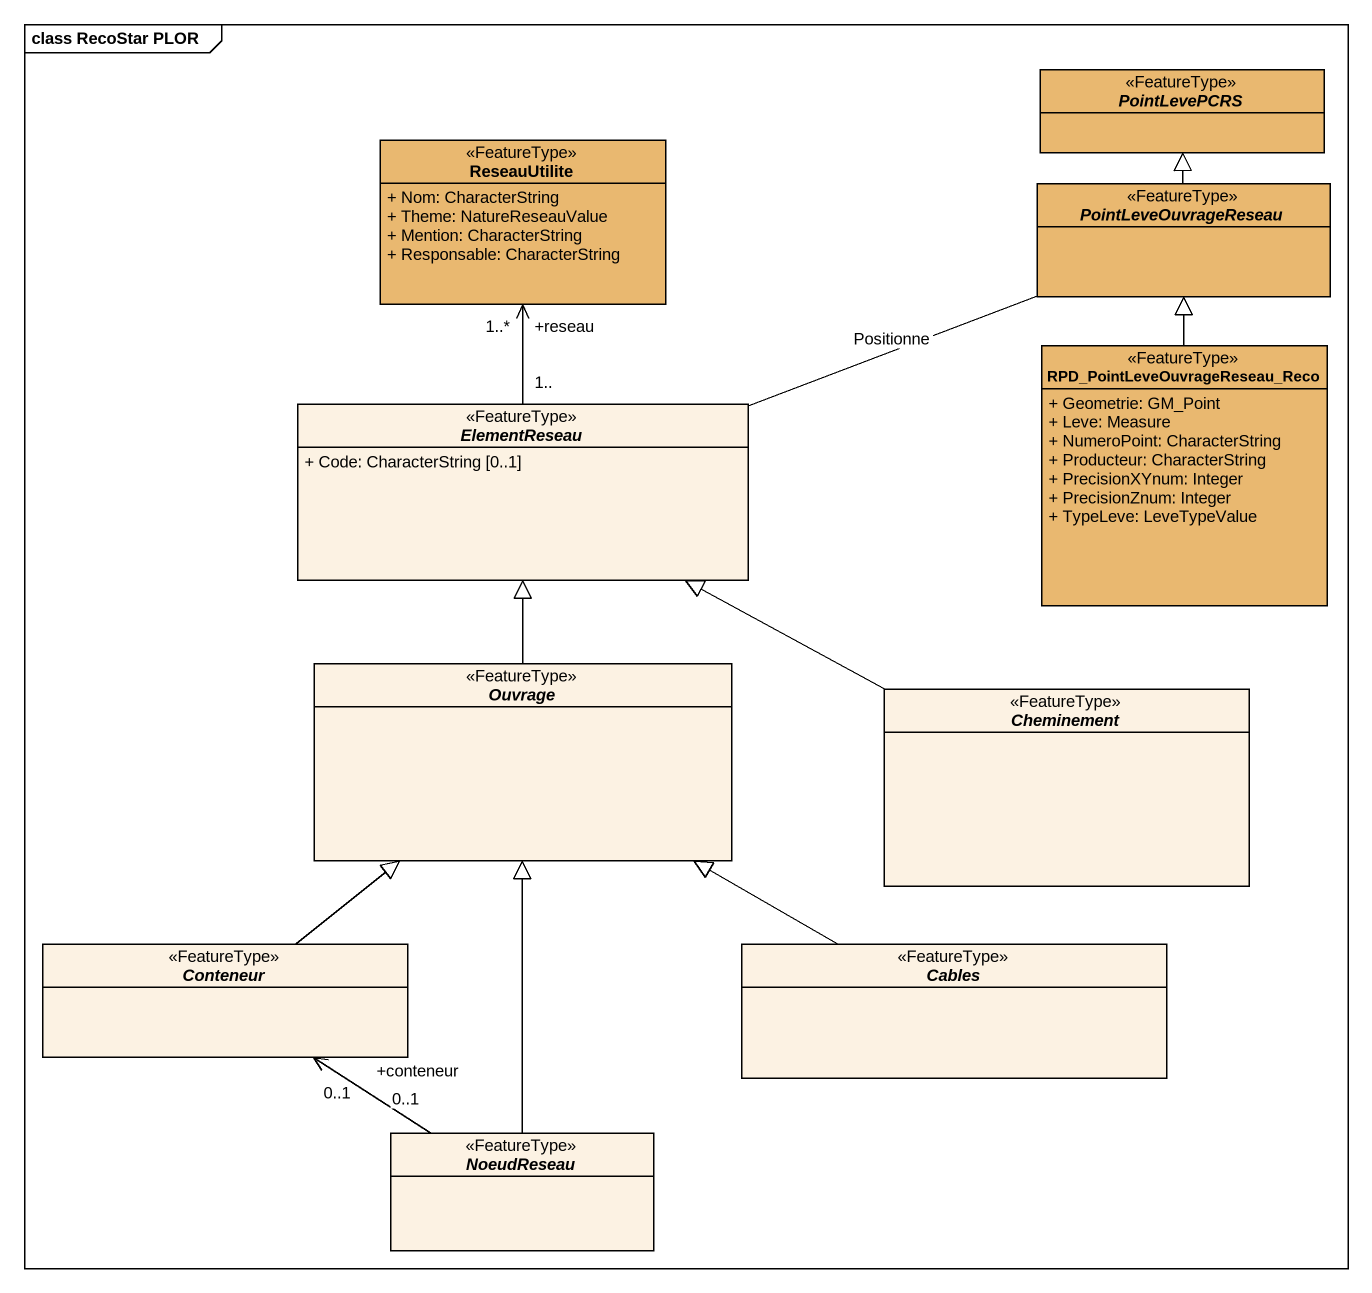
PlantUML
@startuml
mainframe class RecoStar PLOR
hide circle
hide empty members
skinparam classAttributeIconSize 0
abstract class PointLevePCRS <<FeatureType>> #E9B870
class ReseauUtilite <<FeatureType>> #E9B870 {
  + Nom: CharacterString
  + Theme: NatureReseauValue
  + Mention: CharacterString
  + Responsable: CharacterString
}
abstract class PointLeveOuvrageReseau <<FeatureType>> #E9B870
class "RPD_PointLeveOuvrageReseau_Reco" as RPD_PointLeveOuvrageReseau <<FeatureType>> #E9B870 {
  + Geometrie: GM_Point
  + Leve: Measure
  + NumeroPoint: CharacterString
  + Producteur: CharacterString
  + PrecisionXYnum: Integer
  + PrecisionZnum: Integer
  + TypeLeve: LeveTypeValue
}
abstract class ElementReseau <<FeatureType>> #FCF2E3 {
  + Code: CharacterString [0..1]
}
abstract class Ouvrage <<FeatureType>> #FCF2E3
abstract class Cheminement <<FeatureType>> #FCF2E3
abstract class Conteneur <<FeatureType>> #FCF2E3
abstract class Cables <<FeatureType>> #FCF2E3
abstract class NoeudReseau <<FeatureType>> #FCF2E3
PointLeveOuvrageReseau -up-|> PointLevePCRS
RPD_PointLeveOuvrageReseau -up-|> PointLeveOuvrageReseau
ElementReseau "1.." -up-> "+reseau\n1..*" ReseauUtilite
ElementReseau -right- PointLeveOuvrageReseau : Positionne
Ouvrage -up-|> ElementReseau
Cheminement -left-|> ElementReseau
Conteneur -up-|> Ouvrage
Cables -left-|> Ouvrage
NoeudReseau -up-|> Ouvrage
NoeudReseau "0..1" -up-> "+conteneur\n0..1" Conteneur
@enduml
